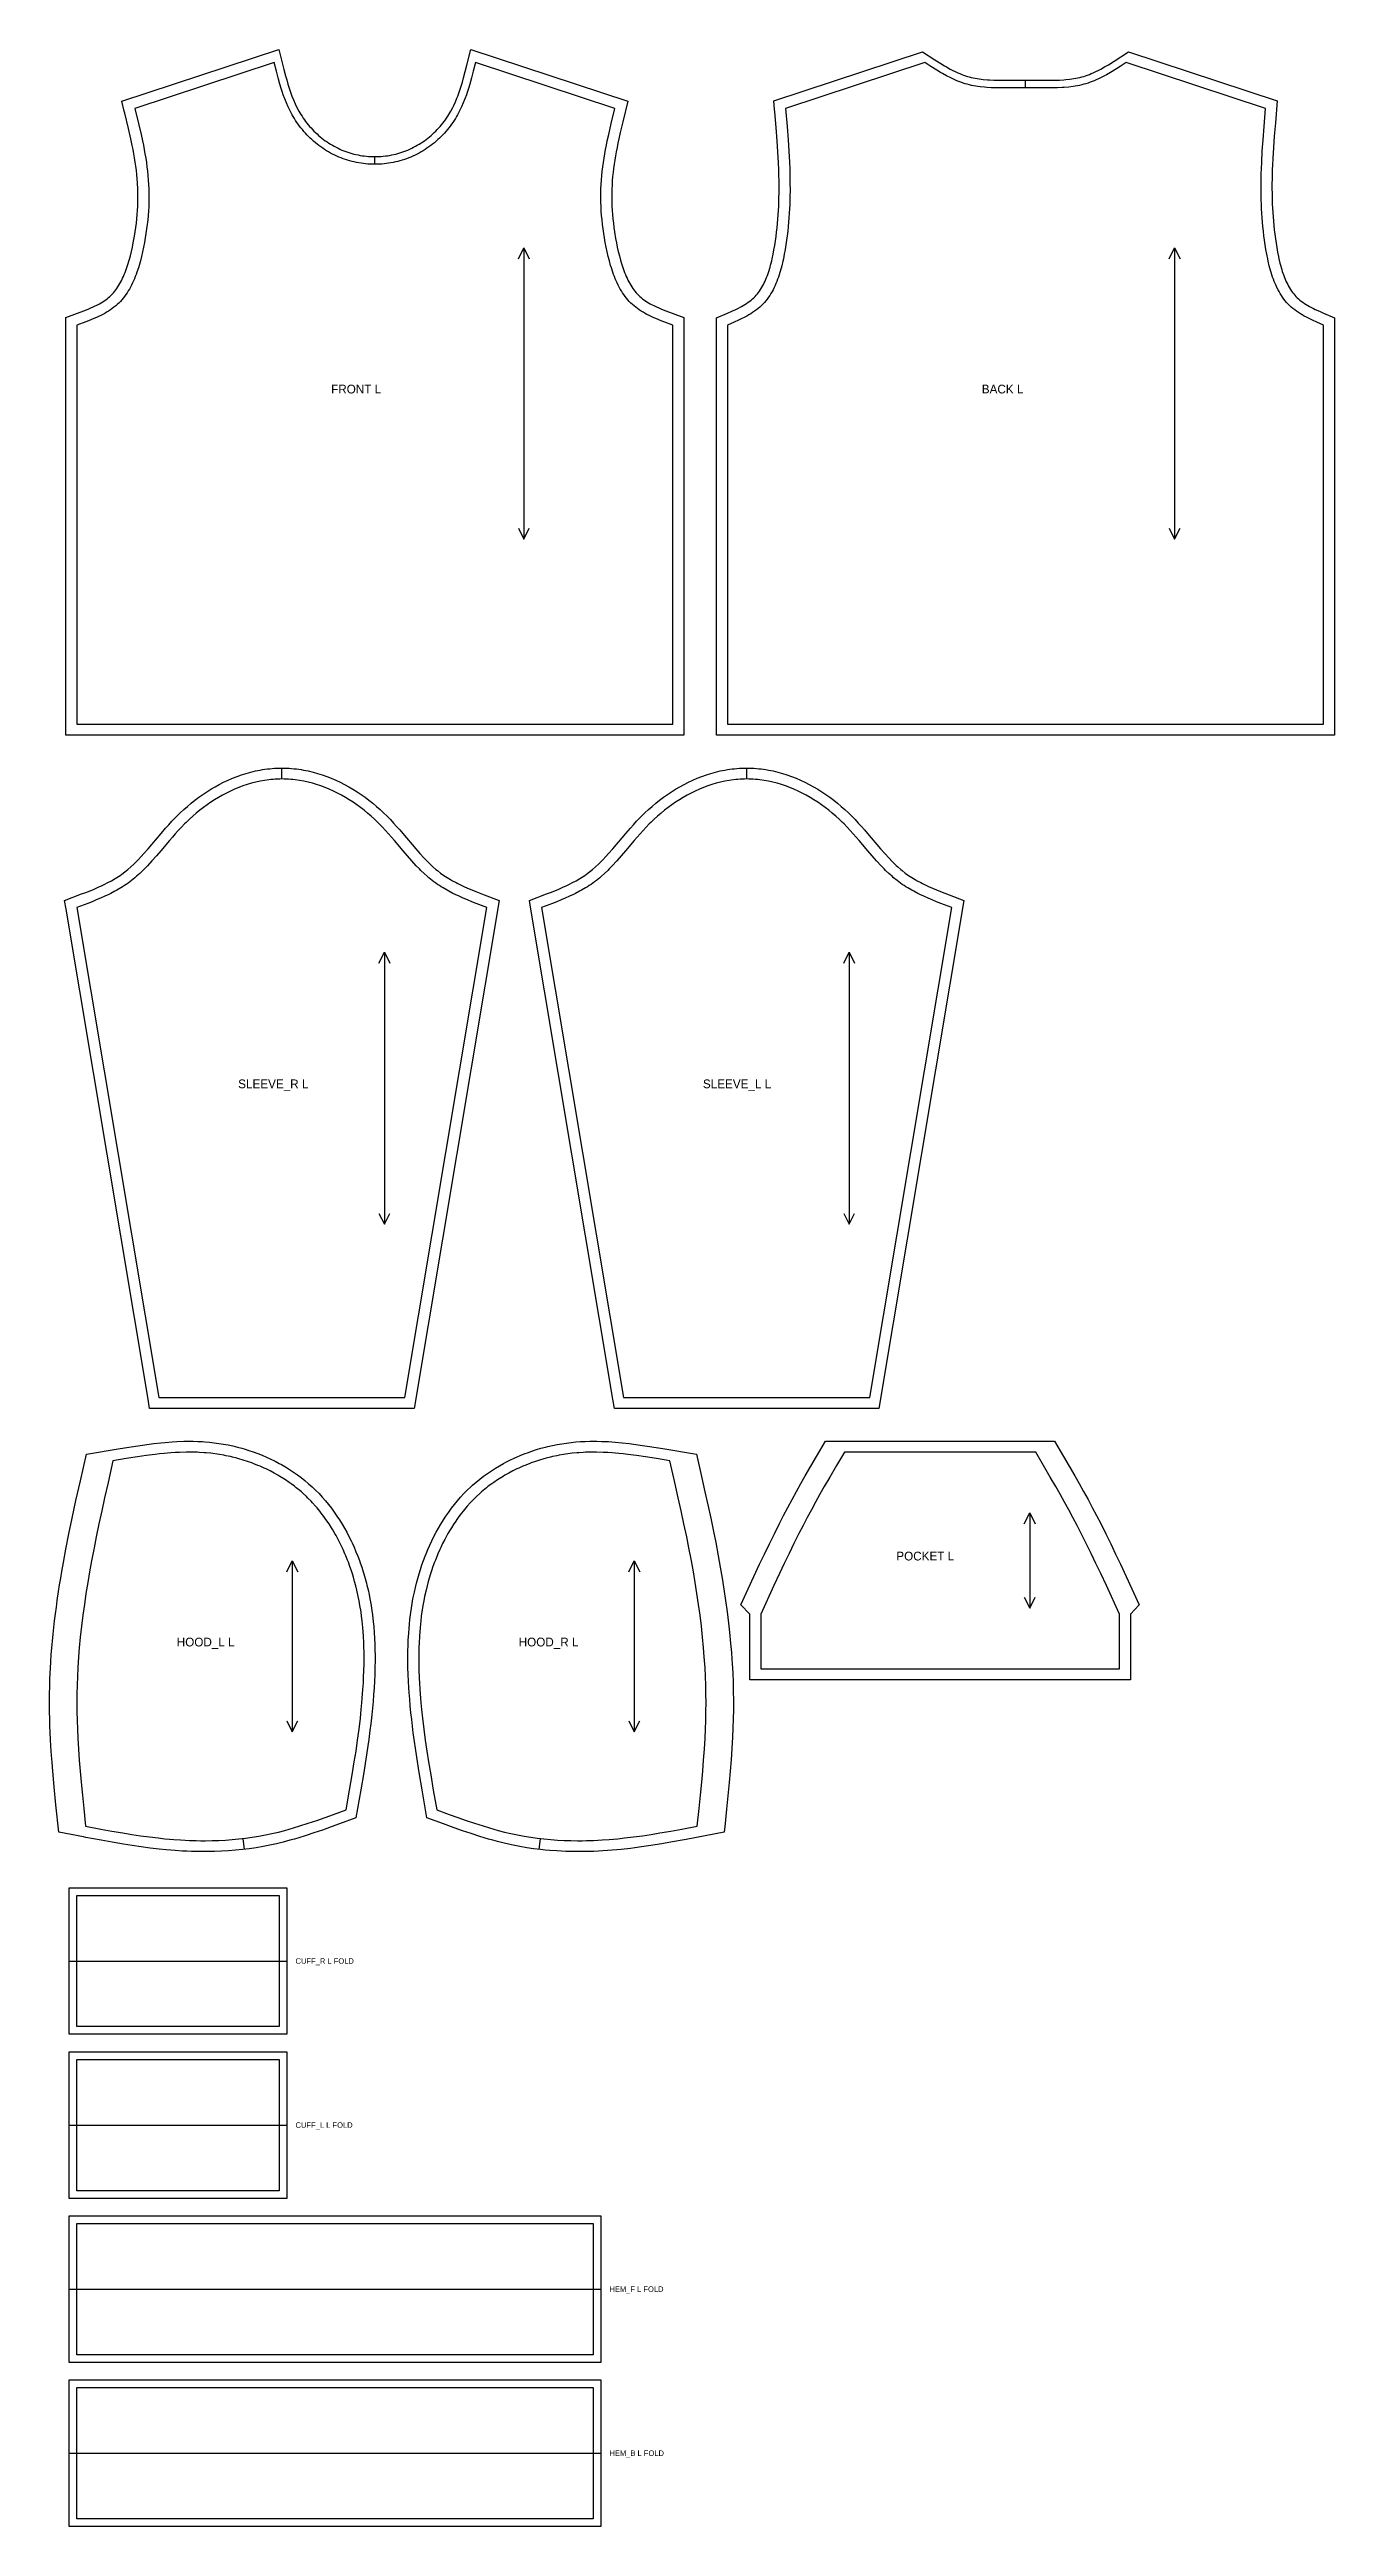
# Model space of a CAD drawing. Extents: x 10 to 1185, y 28 to 2293.
import ezdxf

# ---------------------------------------------------------------- set-up
doc = ezdxf.new("R2010")
doc.units = 0
for name, color, linetype in [('CUT', 7, 'CONTINUOUS'), ('FOLD', 6, 'CONTINUOUS'), ('GRAIN', 3, 'CONTINUOUS'), ('NOTCH', 1, 'CONTINUOUS'), ('SEW', 5, 'CONTINUOUS'), ('TEXT', 2, 'CONTINUOUS')]:
    doc.layers.add(name, color=color, linetype=linetype)

msp = doc.modelspace()

# ---------------------------------------------------------------- linework, layer by layer
at = {"layer": 'CUT'}
for points in [[(78.292, 2236.326), (76.069, 2245.323), (219.745, 2292.651), (224.273, 2274.525), (225.803, 2268.696), (226.865, 2264.862), (227.975, 2261.079), (229.143, 2257.35), (230.381, 2253.683), (231.699, 2250.083), (233.108, 2246.554), (234.618, 2243.103), (236.239, 2239.733), (237.981, 2236.448), (238.902, 2234.839), (239.855, 2233.253), (240.881, 2231.635), (241.945, 2230.038), (243.05, 2228.463), (244.194, 2226.91), (245.376, 2225.38), (246.595, 2223.875), (247.85, 2222.396), (249.14, 2220.944), (250.465, 2219.521), (251.823, 2218.128), (253.214, 2216.765), (254.636, 2215.434), (256.088, 2214.137), (257.57, 2212.875), (259.08, 2211.648), (260.617, 2210.457), (262.181, 2209.305), (263.77, 2208.192), (265.383, 2207.119), (267.02, 2206.087), (268.679, 2205.098), (270.359, 2204.152), (272.059, 2203.251), (273.794, 2202.387), (275.549, 2201.569), (277.324, 2200.796), (279.119, 2200.068), (280.931, 2199.385), (282.76, 2198.749), (284.605, 2198.158), (286.464, 2197.613), (288.336, 2197.115), (290.22, 2196.663), (292.114, 2196.258), (294.018, 2195.9), (295.929, 2195.589), (297.848, 2195.325), (299.772, 2195.11), (301.701, 2194.941), (303.632, 2194.821), (305.566, 2194.749), (307.5, 2194.724), (309.434, 2194.749), (311.368, 2194.821), (313.299, 2194.941), (315.228, 2195.11), (317.152, 2195.325), (319.071, 2195.589), (320.982, 2195.9), (322.886, 2196.258), (324.78, 2196.663), (326.664, 2197.115), (328.536, 2197.613), (330.395, 2198.158), (332.24, 2198.749), (334.069, 2199.385), (335.881, 2200.068), (337.676, 2200.796), (339.451, 2201.569), (341.206, 2202.387), (342.941, 2203.251), (344.641, 2204.152), (346.321, 2205.098), (347.98, 2206.087), (349.617, 2207.119), (351.23, 2208.192), (352.819, 2209.305), (354.383, 2210.457), (355.92, 2211.648), (357.43, 2212.875), (358.912, 2214.137), (360.364, 2215.434), (361.786, 2216.765), (363.177, 2218.128), (364.535, 2219.521), (365.86, 2220.944), (367.15, 2222.396), (368.405, 2223.875), (369.624, 2225.38), (370.806, 2226.91), (371.95, 2228.463), (373.055, 2230.038), (374.119, 2231.635), (375.145, 2233.253), (376.098, 2234.839), (377.019, 2236.448), (378.761, 2239.733), (379.586, 2241.408), (381.151, 2244.819), (382.609, 2248.309), (383.301, 2250.083), (384.619, 2253.683), (385.857, 2257.35), (387.587, 2262.964), (388.671, 2266.773), (390.223, 2272.573), (391.72, 2278.456), (395.255, 2292.651), (538.931, 2245.323), (534.287, 2226.474), (531.962, 2216.694), (530.645, 2210.861), (529.811, 2206.987), (529.016, 2203.125), (528.266, 2199.275), (527.564, 2195.436), (526.917, 2191.609), (526.328, 2187.795), (525.803, 2183.992), (525.344, 2180.201), (524.957, 2176.423), (524.641, 2172.595), (524.402, 2168.765), (524.238, 2164.93), (524.149, 2161.088), (524.136, 2157.239), (524.196, 2153.38), (524.331, 2149.511), (524.539, 2145.63), (524.82, 2141.735), (525.173, 2137.826), (525.599, 2133.9), (526.097, 2129.958), (526.667, 2125.996), (527.654, 2120.017), (528.401, 2116.004), (529.221, 2111.96), (530.113, 2107.915), (531.083, 2103.911), (532.138, 2099.966), (532.7, 2098.022), (533.897, 2094.203), (534.534, 2092.334), (535.887, 2088.688), (536.605, 2086.916), (537.351, 2085.181), (538.125, 2083.486), (538.928, 2081.832), (539.76, 2080.223), (540.622, 2078.66), (541.514, 2077.145), (542.435, 2075.679), (543.386, 2074.265), (544.368, 2072.903), (545.38, 2071.596), (546.423, 2070.343), (547.497, 2069.145), (548.604, 2068.004), (549.745, 2066.917), (550.944, 2065.866), (552.201, 2064.849), (553.518, 2063.861), (554.896, 2062.902), (556.332, 2061.969), (557.826, 2061.062), (559.375, 2060.179), (560.978, 2059.319), (562.632, 2058.48), (564.335, 2057.661), (567.876, 2056.076), (569.708, 2055.306), (573.48, 2053.801), (579.366, 2051.594), (590, 2047.738), (590, 1665.724), (25, 1665.724), (25, 2047.738), (35.634, 2051.594), (41.52, 2053.801), (45.292, 2055.306), (47.124, 2056.076), (50.665, 2057.661), (54.022, 2059.319), (55.625, 2060.179), (57.174, 2061.062), (58.668, 2061.969), (60.104, 2062.902), (61.482, 2063.861), (62.799, 2064.849), (64.056, 2065.866), (65.255, 2066.917), (66.396, 2068.004), (67.503, 2069.145), (68.577, 2070.343), (69.62, 2071.596), (70.632, 2072.903), (71.614, 2074.265), (72.565, 2075.679), (73.486, 2077.145), (74.378, 2078.66), (75.24, 2080.223), (76.072, 2081.832), (76.875, 2083.486), (77.649, 2085.181), (78.395, 2086.916), (79.113, 2088.688), (79.803, 2090.495), (81.103, 2094.203), (81.714, 2096.1), (82.862, 2099.966), (83.917, 2103.911), (84.887, 2107.915), (85.779, 2111.96), (86.599, 2116.004), (87.693, 2122.015), (88.333, 2125.996), (88.903, 2129.958), (89.401, 2133.9), (89.827, 2137.826), (90.18, 2141.735), (90.461, 2145.63), (90.669, 2149.511), (90.804, 2153.38), (90.864, 2157.239), (90.851, 2161.088), (90.762, 2164.93), (90.488, 2170.681), (90.21, 2174.509), (89.858, 2178.311), (89.435, 2182.095), (88.943, 2185.892), (88.385, 2189.701), (87.766, 2193.521), (87.091, 2197.354), (86.365, 2201.198), (85.592, 2205.055), (84.355, 2210.861), (82.125, 2220.597), (78.78, 2234.35)], [(673.036, 2237.876), (672.366, 2245.75), (808.246, 2290.511), (819.634, 2283.174), (824.921, 2279.862), (828.425, 2277.759), (830.173, 2276.746), (833.661, 2274.813), (835.402, 2273.897), (838.881, 2272.18), (840.62, 2271.383), (842.358, 2270.631), (844.097, 2269.925), (845.837, 2269.267), (847.579, 2268.66), (849.326, 2268.105), (851.058, 2267.608), (852.811, 2267.157), (854.586, 2266.749), (856.381, 2266.383), (858.198, 2266.056), (860.036, 2265.768), (863.772, 2265.296), (867.588, 2264.953), (869.523, 2264.824), (873.447, 2264.642), (877.438, 2264.545), (883.539, 2264.522), (898.215, 2264.702), (902.5, 2264.724), (906.785, 2264.702), (917.326, 2264.561), (923.509, 2264.517), (929.565, 2264.584), (933.523, 2264.721), (937.412, 2264.953), (939.33, 2265.11), (943.106, 2265.515), (946.802, 2266.056), (948.619, 2266.383), (950.414, 2266.749), (952.189, 2267.157), (953.942, 2267.608), (955.674, 2268.105), (957.421, 2268.66), (959.163, 2269.267), (960.903, 2269.925), (962.642, 2270.631), (964.38, 2271.383), (966.119, 2272.18), (969.598, 2273.897), (971.339, 2274.813), (974.827, 2276.746), (978.325, 2278.798), (983.599, 2282.053), (996.754, 2290.511), (1132.634, 2245.75), (1130.926, 2225.573), (1129.952, 2213.33), (1129.231, 2203.183), (1128.629, 2193.096), (1128.339, 2187.075), (1128.18, 2183.075), (1127.952, 2175.117), (1127.869, 2169.188), (1127.859, 2165.245), (1127.887, 2161.308), (1127.954, 2157.375), (1128.135, 2151.474), (1128.311, 2147.537), (1128.533, 2143.595), (1128.804, 2139.645), (1129.125, 2135.685), (1129.498, 2131.712), (1129.924, 2127.724), (1130.407, 2123.718), (1130.947, 2119.691), (1131.548, 2115.642), (1132.212, 2111.554), (1132.944, 2107.457), (1133.752, 2103.396), (1134.187, 2101.386), (1135.125, 2097.416), (1135.631, 2095.463), (1136.721, 2091.634), (1137.307, 2089.762), (1138.565, 2086.12), (1139.239, 2084.354), (1139.943, 2082.628), (1140.678, 2080.944), (1141.444, 2079.306), (1142.243, 2077.714), (1143.074, 2076.172), (1143.937, 2074.68), (1144.833, 2073.241), (1145.761, 2071.855), (1146.724, 2070.524), (1147.72, 2069.249), (1148.752, 2068.03), (1149.819, 2066.867), (1150.922, 2065.761), (1152.107, 2064.672), (1153.356, 2063.616), (1154.675, 2062.586), (1156.062, 2061.579), (1157.515, 2060.595), (1159.032, 2059.633), (1160.61, 2058.69), (1162.246, 2057.765), (1165.68, 2055.962), (1167.469, 2055.08), (1171.176, 2053.343), (1175.025, 2051.623), (1185, 2047.281), (1185, 1665.724), (620, 1665.724), (620, 2047.281), (629.975, 2051.623), (633.824, 2053.343), (637.531, 2055.08), (639.32, 2055.962), (642.754, 2057.765), (644.39, 2058.69), (645.968, 2059.633), (647.485, 2060.595), (648.938, 2061.579), (650.325, 2062.586), (651.644, 2063.616), (652.893, 2064.672), (654.078, 2065.761), (655.181, 2066.867), (656.248, 2068.03), (657.28, 2069.249), (658.276, 2070.524), (659.239, 2071.855), (660.167, 2073.241), (661.063, 2074.68), (661.926, 2076.172), (662.757, 2077.714), (663.556, 2079.306), (664.322, 2080.944), (665.057, 2082.628), (665.761, 2084.354), (666.435, 2086.12), (667.079, 2087.924), (667.693, 2089.762), (668.837, 2093.535), (669.369, 2095.463), (670.356, 2099.391), (670.813, 2101.386), (671.662, 2105.421), (672.431, 2109.503), (673.13, 2113.609), (673.76, 2117.669), (674.33, 2121.707), (674.841, 2125.723), (675.296, 2129.72), (675.695, 2133.7), (676.042, 2137.667), (676.337, 2141.622), (676.584, 2145.567), (676.783, 2149.506), (676.936, 2153.441), (677.046, 2157.375), (677.113, 2161.308), (677.141, 2165.245), (677.112, 2171.162), (676.95, 2179.087), (676.82, 2183.075), (676.571, 2189.079), (676.026, 2199.141), (675.349, 2209.265), (674.409, 2221.485), (673.211, 2235.822)], [(25.137, 1506.573), (23.778, 1514.696), (39.367, 1520.56), (43.239, 1522.057), (47.055, 1523.576), (50.806, 1525.125), (54.483, 1526.715), (58.077, 1528.356), (59.841, 1529.197), (63.297, 1530.93), (66.65, 1532.734), (69.894, 1534.619), (71.473, 1535.594), (74.541, 1537.615), (76.032, 1538.665), (78.862, 1540.795), (81.64, 1543.06), (84.37, 1545.451), (87.061, 1547.962), (89.719, 1550.584), (91.038, 1551.934), (93.66, 1554.704), (96.268, 1557.562), (100.168, 1561.989), (112.045, 1575.946), (116.163, 1580.697), (118.98, 1583.86), (121.868, 1587.003), (124.836, 1590.117), (126.354, 1591.658), (129.513, 1594.753), (132.751, 1597.771), (136.065, 1600.707), (139.456, 1603.557), (142.921, 1606.317), (146.461, 1608.983), (150.074, 1611.552), (151.908, 1612.798), (155.63, 1615.211), (157.518, 1616.377), (161.347, 1618.625), (165.246, 1620.759), (169.214, 1622.772), (173.249, 1624.661), (177.352, 1626.422), (181.518, 1628.049), (185.644, 1629.503), (189.825, 1630.82), (194.058, 1631.995), (198.338, 1633.021), (200.494, 1633.476), (202.661, 1633.892), (204.836, 1634.268), (207.02, 1634.602), (209.213, 1634.895), (211.413, 1635.145), (213.62, 1635.351), (215.832, 1635.513), (218.051, 1635.63), (220.274, 1635.701), (222.5, 1635.724), (224.726, 1635.701), (226.949, 1635.63), (229.168, 1635.513), (231.38, 1635.351), (233.587, 1635.145), (235.787, 1634.895), (237.98, 1634.602), (240.164, 1634.268), (242.339, 1633.892), (244.506, 1633.476), (246.662, 1633.021), (250.942, 1631.995), (255.175, 1630.82), (259.356, 1629.503), (263.482, 1628.049), (267.648, 1626.422), (271.751, 1624.661), (275.786, 1622.772), (279.754, 1620.759), (283.653, 1618.625), (287.482, 1616.377), (291.24, 1614.018), (294.926, 1611.552), (298.539, 1608.983), (302.079, 1606.317), (305.544, 1603.557), (308.935, 1600.707), (312.249, 1597.771), (315.487, 1594.753), (318.646, 1591.658), (321.659, 1588.565), (324.585, 1585.435), (327.437, 1582.28), (330.223, 1579.113), (332.955, 1575.946), (344.832, 1561.989), (348.732, 1557.562), (352.648, 1553.307), (355.281, 1550.584), (356.606, 1549.26), (359.28, 1546.692), (360.63, 1545.451), (363.36, 1543.06), (364.743, 1541.911), (367.546, 1539.712), (370.459, 1537.615), (371.978, 1536.592), (373.527, 1535.594), (376.714, 1533.666), (378.35, 1532.734), (381.703, 1530.93), (383.419, 1530.055), (386.923, 1528.356), (388.709, 1527.529), (392.346, 1525.914), (396.061, 1524.346), (399.846, 1522.813), (407.588, 1519.817), (421.222, 1514.696), (343.465, 1050.224), (101.535, 1050.224), (100.137, 1058.573)], [(450.137, 1506.573), (448.778, 1514.696), (464.367, 1520.56), (468.239, 1522.057), (472.055, 1523.576), (475.806, 1525.125), (479.483, 1526.715), (483.077, 1528.356), (484.841, 1529.197), (488.297, 1530.93), (491.65, 1532.734), (494.894, 1534.619), (496.473, 1535.594), (499.541, 1537.615), (501.032, 1538.665), (503.862, 1540.795), (506.64, 1543.06), (509.37, 1545.451), (512.061, 1547.962), (514.719, 1550.584), (516.038, 1551.934), (518.66, 1554.704), (521.268, 1557.562), (525.168, 1561.989), (537.045, 1575.946), (541.163, 1580.697), (543.98, 1583.86), (546.868, 1587.003), (549.836, 1590.117), (551.354, 1591.658), (554.513, 1594.753), (557.751, 1597.771), (561.065, 1600.707), (564.456, 1603.557), (567.921, 1606.317), (571.461, 1608.983), (575.074, 1611.552), (576.908, 1612.798), (580.63, 1615.211), (582.518, 1616.377), (586.347, 1618.625), (590.246, 1620.759), (594.214, 1622.772), (598.249, 1624.661), (602.352, 1626.422), (606.518, 1628.049), (610.644, 1629.503), (614.825, 1630.82), (619.058, 1631.995), (623.338, 1633.021), (625.494, 1633.476), (627.661, 1633.892), (629.836, 1634.268), (632.02, 1634.602), (634.213, 1634.895), (636.413, 1635.145), (638.62, 1635.351), (640.832, 1635.513), (643.051, 1635.63), (645.274, 1635.701), (647.5, 1635.724), (649.726, 1635.701), (651.949, 1635.63), (654.168, 1635.513), (656.38, 1635.351), (658.587, 1635.145), (660.787, 1634.895), (662.98, 1634.602), (665.164, 1634.268), (667.339, 1633.892), (669.506, 1633.476), (671.662, 1633.021), (675.942, 1631.995), (680.175, 1630.82), (684.356, 1629.503), (688.482, 1628.049), (692.648, 1626.422), (696.751, 1624.661), (700.786, 1622.772), (704.754, 1620.759), (708.653, 1618.625), (712.482, 1616.377), (716.24, 1614.018), (719.926, 1611.552), (723.539, 1608.983), (727.079, 1606.317), (730.544, 1603.557), (733.935, 1600.707), (737.249, 1597.771), (740.487, 1594.753), (743.646, 1591.658), (746.659, 1588.565), (749.585, 1585.435), (752.437, 1582.28), (755.223, 1579.113), (757.955, 1575.946), (769.832, 1561.989), (773.732, 1557.562), (777.648, 1553.307), (780.281, 1550.584), (781.606, 1549.26), (784.28, 1546.692), (785.63, 1545.451), (788.36, 1543.06), (789.743, 1541.911), (792.546, 1539.712), (795.459, 1537.615), (796.978, 1536.592), (798.527, 1535.594), (801.714, 1533.666), (803.35, 1532.734), (806.703, 1530.93), (808.419, 1530.055), (811.923, 1528.356), (813.709, 1527.529), (817.346, 1525.914), (821.061, 1524.346), (824.846, 1522.813), (832.588, 1519.817), (846.222, 1514.696), (768.465, 1050.224), (526.535, 1050.224), (525.137, 1058.573)], [(41.164, 658.437), (18.461, 662.704), (15.82, 687.89), (14.215, 704.207), (12.937, 718.574), (12.28, 726.821), (11.829, 733.025), (11.29, 741.321), (10.939, 747.561), (10.637, 753.817), (10.389, 760.089), (10.198, 766.376), (10.069, 772.68), (10.006, 778.999), (10.012, 785.334), (10.057, 789.527), (10.183, 795.812), (10.378, 802.088), (10.64, 808.356), (10.852, 812.53), (11.222, 818.784), (11.653, 825.028), (12.145, 831.263), (12.694, 837.487), (13.298, 843.701), (13.957, 849.904), (14.667, 856.095), (15.426, 862.275), (16.234, 868.442), (17.087, 874.597), (18.292, 882.783), (19.243, 888.907), (20.235, 895.017), (21.263, 901.113), (22.688, 909.218), (24.957, 921.447), (27.763, 935.702), (30.699, 949.874), (34.178, 965.977), (38.2, 983.986), (43.736, 1008.251), (74.469, 1013.511), (84.715, 1015.201), (90.897, 1016.16), (95.032, 1016.767), (101.256, 1017.615), (105.42, 1018.132), (111.689, 1018.822), (115.882, 1019.218), (122.195, 1019.701), (126.419, 1019.943), (132.776, 1020.17), (137.029, 1020.224), (141.294, 1020.194), (145.57, 1020.074), (149.857, 1019.859), (152.004, 1019.714), (156.307, 1019.346), (160.617, 1018.869), (164.867, 1018.289), (169.11, 1017.601), (173.343, 1016.803), (177.563, 1015.898), (181.766, 1014.884), (185.948, 1013.764), (188.03, 1013.163), (192.174, 1011.882), (196.288, 1010.494), (200.368, 1009), (204.41, 1007.4), (208.411, 1005.694), (212.367, 1003.882), (216.273, 1001.964), (220.127, 999.941), (222.032, 998.89), (225.799, 996.708), (229.502, 994.421), (233.138, 992.029), (236.703, 989.532), (240.193, 986.929), (243.603, 984.221), (246.929, 981.407), (250.194, 978.465), (253.361, 975.427), (256.428, 972.299), (259.398, 969.085), (262.27, 965.788), (265.044, 962.414), (267.723, 958.966), (270.305, 955.448), (272.793, 951.864), (275.187, 948.217), (277.487, 944.512), (279.694, 940.752), (281.81, 936.941), (283.834, 933.082), (285.768, 929.179), (286.701, 927.212), (288.501, 923.25), (290.212, 919.252), (291.834, 915.222), (293.369, 911.165), (294.105, 909.126), (295.51, 905.032), (296.829, 900.918), (297.457, 898.855), (298.648, 894.717), (299.753, 890.578), (300.274, 888.506), (301.255, 884.355), (302.157, 880.196), (302.982, 876.031), (303.732, 871.861), (304.722, 865.597), (305.294, 861.416), (306.026, 855.14), (306.433, 850.955), (306.929, 844.675), (307.186, 840.488), (307.466, 834.21), (307.585, 830.027), (307.668, 823.758), (307.663, 819.583), (307.57, 813.329), (307.381, 807.087), (307.103, 800.858), (306.742, 794.645), (306.306, 788.451), (305.802, 782.279), (305.236, 776.13), (304.611, 769.997), (303.692, 761.845), (302.945, 755.748), (301.879, 747.642), (301.031, 741.578), (299.845, 733.513), (298.601, 725.47), (297.311, 717.446), (294.625, 701.451), (290.17, 675.874), (275.148, 670.34), (267.402, 667.529), (259.609, 664.768), (251.763, 662.086), (243.855, 659.513), (237.879, 657.67), (233.873, 656.491), (229.847, 655.355), (223.771, 653.741), (217.646, 652.246), (211.471, 650.882), (205.231, 649.66), (198.953, 648.589), (192.654, 647.666), (186.336, 646.887), (180.003, 646.248), (173.659, 645.746), (167.307, 645.375), (160.95, 645.132), (154.594, 645.013), (150.357, 645), (146.123, 645.039), (139.778, 645.193), (135.554, 645.357), (131.336, 645.568), (125.023, 645.973), (120.824, 646.299), (116.646, 646.667), (110.402, 647.296), (102.117, 648.264), (93.876, 649.363), (85.675, 650.574), (77.512, 651.88), (67.357, 653.617), (57.25, 655.437), (43.17, 658.06)], [(627.192, 665.628), (626.882, 662.704), (592.124, 656.181), (577.986, 653.617), (569.866, 652.219), (563.754, 651.216), (557.621, 650.262), (551.467, 649.363), (545.29, 648.527), (541.159, 648.009), (532.862, 647.077), (528.697, 646.667), (524.519, 646.299), (520.321, 645.973), (516.113, 645.692), (511.899, 645.457), (507.678, 645.269), (503.451, 645.129), (499.22, 645.039), (494.986, 645), (490.75, 645.013), (486.512, 645.079), (482.274, 645.199), (478.037, 645.375), (473.801, 645.608), (467.454, 646.066), (463.228, 646.446), (459.007, 646.887), (452.689, 647.666), (446.39, 648.589), (440.113, 649.66), (433.872, 650.882), (429.749, 651.776), (425.65, 652.73), (419.541, 654.267), (415.496, 655.355), (411.47, 656.491), (407.464, 657.67), (403.476, 658.889), (395.551, 661.432), (387.69, 664.089), (379.884, 666.833), (370.195, 670.34), (355.173, 675.874), (350.718, 701.451), (348.032, 717.446), (345.804, 731.5), (344.603, 739.56), (343.742, 745.619), (342.657, 753.719), (341.894, 759.811), (341.18, 765.917), (340.518, 772.039), (339.912, 778.178), (339.366, 784.333), (338.884, 790.514), (338.601, 794.645), (338.24, 800.858), (337.962, 807.087), (337.773, 813.329), (337.7, 817.497), (337.675, 823.758), (337.718, 827.937), (337.878, 834.21), (338.05, 838.395), (338.414, 844.675), (338.729, 848.861), (339.106, 853.048), (339.545, 857.233), (340.327, 863.507), (340.933, 867.686), (341.611, 871.861), (342.361, 876.031), (343.627, 882.276), (344.569, 886.431), (345.591, 890.578), (346.695, 894.717), (347.886, 898.855), (349.163, 902.977), (350.525, 907.082), (351.974, 911.165), (353.509, 915.222), (354.309, 917.241), (355.976, 921.255), (357.731, 925.236), (359.575, 929.179), (361.509, 933.082), (363.533, 936.941), (365.649, 940.752), (367.856, 944.512), (370.156, 948.217), (372.55, 951.864), (375.038, 955.448), (377.62, 958.966), (380.299, 962.414), (383.073, 965.788), (385.945, 969.085), (388.915, 972.299), (391.982, 975.427), (395.149, 978.465), (396.77, 979.949), (400.067, 982.827), (403.435, 985.588), (406.885, 988.243), (410.413, 990.793), (414.014, 993.238), (417.685, 995.578), (421.42, 997.812), (425.216, 999.941), (427.136, 1000.966), (431.017, 1002.936), (434.948, 1004.801), (436.932, 1005.694), (440.933, 1007.4), (444.975, 1009), (447.011, 1009.761), (451.108, 1011.202), (455.237, 1012.536), (459.395, 1013.764), (463.577, 1014.884), (465.676, 1015.404), (469.888, 1016.364), (474.115, 1017.215), (476.233, 1017.601), (480.476, 1018.289), (484.726, 1018.869), (486.882, 1019.122), (491.189, 1019.544), (495.486, 1019.859), (499.773, 1020.074), (504.049, 1020.194), (506.183, 1020.22), (510.442, 1020.208), (514.689, 1020.113), (521.038, 1019.83), (527.359, 1019.394), (533.654, 1018.822), (539.923, 1018.132), (546.165, 1017.341), (552.38, 1016.467), (558.57, 1015.526), (570.874, 1013.511), (601.607, 1008.251), (606.24, 987.974), (609.389, 973.994), (612.045, 961.96), (614.644, 949.874), (617.168, 937.732), (619.201, 927.567), (621.542, 915.31), (623.375, 905.169), (625.109, 895.017), (626.739, 884.826), (628.256, 874.597), (629.653, 864.332), (630.919, 854.033), (631.831, 845.77), (632.839, 835.414), (633.532, 827.108), (633.984, 820.867), (634.252, 816.701), (634.703, 808.356), (635.038, 799.997), (635.252, 791.623), (635.341, 783.221), (635.303, 774.785), (635.145, 766.376), (634.878, 757.996), (634.51, 749.645), (633.925, 739.244), (633.218, 728.888), (632.406, 718.574), (631.507, 708.304), (630.341, 696.035), (629.106, 683.827), (627.406, 667.643)], [(660.343, 802.224), (650.343, 802.224), (650.343, 862.224), (642.159, 870.552), (654.136, 896.591), (659.356, 907.773), (663.768, 917.09), (668.248, 926.4), (672.808, 935.696), (677.46, 944.972), (681.256, 952.374), (685.125, 959.757), (689.056, 967.085), (693.032, 974.334), (697.056, 981.529), (701.117, 988.677), (706.232, 997.551), (711.374, 1006.367), (719.611, 1020.376), (736.843, 1020.224), (911.843, 1020.224), (929.075, 1020.376), (937.312, 1006.367), (942.454, 997.551), (947.569, 988.677), (951.63, 981.529), (955.654, 974.334), (959.63, 967.085), (963.561, 959.757), (967.43, 952.374), (971.226, 944.972), (975.878, 935.696), (980.439, 926.4), (984.919, 917.09), (989.33, 907.773), (994.55, 896.591), (1006.527, 870.552), (998.343, 862.224), (998.343, 802.224), (988.343, 802.224)], [(28, 612), (227, 612), (227, 478), (28, 478)], [(28, 462), (227, 462), (227, 328), (28, 328)], [(28, 312), (514, 312), (514, 178), (28, 178)], [(28, 162), (514, 162), (514, 28), (28, 28)]]:
    msp.add_lwpolyline(points, close=True, dxfattribs=at)
at = {"layer": 'FOLD'}
for points in [[(28, 545), (227, 545)], [(28, 395), (227, 395)], [(28, 245), (514, 245)], [(28, 95), (514, 95)]]:
    msp.add_lwpolyline(points, dxfattribs=at)
at = {"layer": 'GRAIN'}
for points in [[(438.75, 2101.324), (443.75, 2111.324), (448.75, 2101.324)], [(443.75, 2111.324), (443.75, 1845.124)], [(1033.75, 2101.324), (1038.75, 2111.324), (1043.75, 2101.324)], [(1038.75, 2111.324), (1038.75, 1845.124)], [(438.75, 1855.124), (443.75, 1845.124), (448.75, 1855.124)], [(1033.75, 1855.124), (1038.75, 1845.124), (1043.75, 1855.124)], [(311.25, 1457.384), (316.25, 1467.384), (321.25, 1457.384)], [(316.25, 1467.384), (316.25, 1218.564)], [(736.25, 1457.384), (741.25, 1467.384), (746.25, 1457.384)], [(741.25, 1467.384), (741.25, 1218.564)], [(311.25, 1228.564), (316.25, 1218.564), (321.25, 1228.564)], [(736.25, 1228.564), (741.25, 1218.564), (746.25, 1228.564)], [(901.343, 944.784), (906.343, 954.784), (911.343, 944.784)], [(906.343, 954.784), (906.343, 867.664)], [(227.004, 900.762), (232.004, 910.762), (237.004, 900.762)], [(232.004, 910.762), (232.004, 754.463)], [(539.675, 900.762), (544.675, 910.762), (549.675, 900.762)], [(544.675, 910.762), (544.675, 754.463)], [(901.343, 877.664), (906.343, 867.664), (911.343, 877.664)], [(227.004, 764.463), (232.004, 754.463), (237.004, 764.463)], [(539.675, 764.463), (544.675, 754.463), (549.675, 764.463)]]:
    msp.add_lwpolyline(points, dxfattribs=at)
at = {"layer": 'NOTCH'}
for points in [[(902.5, 2257.724), (902.5, 2264.724)], [(307.5, 2187.724), (307.5, 2194.724)], [(222.5, 1625.724), (222.5, 1635.724)], [(647.5, 1625.724), (647.5, 1635.724)], [(186.706, 656.996), (187.87, 647.064)], [(458.637, 656.996), (457.473, 647.064)]]:
    msp.add_lwpolyline(points, dxfattribs=at)
at = {"layer": 'SEW'}
for points in [[(88, 2238.724), (91.385, 2224.879), (93.682, 2214.987), (94.974, 2209.05), (95.789, 2205.091), (96.561, 2201.131), (97.284, 2197.17), (97.954, 2193.207), (98.566, 2189.244), (99.114, 2185.279), (99.594, 2181.313), (100, 2177.344), (100.332, 2173.319), (100.584, 2169.291), (100.757, 2165.259), (100.85, 2161.221), (100.864, 2157.178), (100.801, 2153.128), (100.66, 2149.07), (100.442, 2145.002), (100.148, 2140.924), (99.778, 2136.835), (99.332, 2132.734), (98.813, 2128.619), (98.219, 2124.49), (97.552, 2120.345), (96.812, 2116.184), (96, 2112.004), (95.108, 2107.779), (94.132, 2103.553), (93.061, 2099.346), (91.886, 2095.174), (91.256, 2093.108), (89.903, 2089.026), (89.178, 2087.015), (88.419, 2085.027), (87.624, 2083.064), (86.792, 2081.129), (85.921, 2079.223), (85.011, 2077.35), (84.06, 2075.512), (83.067, 2073.71), (82.03, 2071.948), (80.948, 2070.226), (79.819, 2068.549), (78.643, 2066.918), (77.418, 2065.335), (76.143, 2063.803), (74.815, 2062.324), (73.435, 2060.9), (72, 2059.534), (70.499, 2058.218), (68.945, 2056.96), (67.339, 2055.757), (65.686, 2054.605), (63.987, 2053.502), (62.246, 2052.444), (60.465, 2051.429), (58.648, 2050.453), (56.797, 2049.515), (54.914, 2048.609), (53.003, 2047.734), (49.108, 2046.063), (47.129, 2045.261), (43.124, 2043.708), (35, 2040.724), (35, 1675.724), (580, 1675.724), (580, 2040.724), (571.876, 2043.708), (567.871, 2045.261), (565.892, 2046.063), (561.997, 2047.734), (560.086, 2048.609), (558.203, 2049.515), (556.352, 2050.453), (554.535, 2051.429), (552.754, 2052.444), (551.013, 2053.502), (549.314, 2054.605), (547.661, 2055.757), (546.055, 2056.96), (544.501, 2058.218), (543, 2059.534), (541.565, 2060.9), (540.185, 2062.324), (538.857, 2063.803), (537.582, 2065.335), (536.357, 2066.918), (535.181, 2068.549), (534.052, 2070.226), (532.97, 2071.948), (531.933, 2073.71), (530.94, 2075.512), (529.989, 2077.35), (529.079, 2079.223), (528.208, 2081.129), (527.376, 2083.064), (526.581, 2085.027), (525.822, 2087.015), (525.097, 2089.026), (523.744, 2093.108), (523.114, 2095.174), (521.939, 2099.346), (520.868, 2103.553), (519.892, 2107.779), (519, 2112.004), (518.188, 2116.184), (517.448, 2120.345), (516.781, 2124.49), (516.187, 2128.619), (515.668, 2132.734), (515.222, 2136.835), (514.852, 2140.924), (514.558, 2145.002), (514.34, 2149.07), (514.199, 2153.128), (514.136, 2157.178), (514.15, 2161.221), (514.243, 2165.259), (514.416, 2169.291), (514.668, 2173.319), (515, 2177.344), (515.406, 2181.313), (515.886, 2185.279), (516.434, 2189.244), (517.046, 2193.207), (517.716, 2197.17), (518.439, 2201.131), (519.211, 2205.091), (520.026, 2209.05), (521.318, 2214.987), (523.615, 2224.879), (527, 2238.724), (399.5, 2280.724), (397.508, 2272.79), (395.955, 2266.868), (394.304, 2260.994), (393.129, 2257.114), (391.88, 2253.27), (391.223, 2251.363), (389.84, 2247.584), (388.351, 2243.856), (386.745, 2240.185), (385.01, 2236.577), (384.089, 2234.799), (383.132, 2233.038), (382.136, 2231.297), (381.1, 2229.574), (379.988, 2227.819), (378.832, 2226.087), (377.634, 2224.378), (376.395, 2222.694), (375.114, 2221.037), (373.794, 2219.407), (372.435, 2217.806), (371.038, 2216.234), (369.603, 2214.693), (368.133, 2213.184), (366.627, 2211.709), (365.087, 2210.268), (363.514, 2208.863), (361.908, 2207.494), (360.27, 2206.163), (358.602, 2204.872), (356.904, 2203.621), (355.177, 2202.411), (353.422, 2201.244), (351.64, 2200.12), (349.831, 2199.042), (347.998, 2198.009), (346.14, 2197.024), (344.245, 2196.081), (342.328, 2195.187), (340.389, 2194.343), (338.431, 2193.549), (336.453, 2192.804), (334.458, 2192.109), (332.447, 2191.465), (330.421, 2190.871), (328.381, 2190.328), (326.329, 2189.836), (324.265, 2189.395), (322.191, 2189.005), (320.109, 2188.666), (318.019, 2188.379), (315.922, 2188.144), (313.821, 2187.961), (311.716, 2187.83), (309.609, 2187.751), (307.5, 2187.724), (305.391, 2187.751), (303.284, 2187.83), (301.179, 2187.961), (299.078, 2188.144), (296.981, 2188.379), (294.891, 2188.666), (292.809, 2189.005), (290.735, 2189.395), (288.671, 2189.836), (286.619, 2190.328), (284.579, 2190.871), (282.553, 2191.465), (280.542, 2192.109), (278.547, 2192.804), (276.569, 2193.549), (274.611, 2194.343), (272.672, 2195.187), (270.755, 2196.081), (268.86, 2197.024), (267.002, 2198.009), (265.169, 2199.042), (263.36, 2200.12), (261.578, 2201.244), (259.823, 2202.411), (258.096, 2203.621), (256.398, 2204.872), (254.73, 2206.163), (253.092, 2207.494), (251.486, 2208.863), (249.913, 2210.268), (248.373, 2211.709), (246.867, 2213.184), (245.397, 2214.693), (243.962, 2216.234), (242.565, 2217.806), (241.206, 2219.407), (239.886, 2221.037), (238.605, 2222.694), (237.366, 2224.378), (236.168, 2226.087), (235.012, 2227.819), (233.9, 2229.574), (232.864, 2231.297), (231.868, 2233.038), (230.911, 2234.799), (229.99, 2236.577), (228.255, 2240.185), (226.649, 2243.856), (225.16, 2247.584), (223.777, 2251.363), (223.12, 2253.27), (221.871, 2257.114), (220.696, 2260.994), (219.045, 2266.868), (217.492, 2272.79), (215.5, 2280.724)], [(683, 2238.724), (684.376, 2222.291), (685.323, 2209.984), (686.007, 2199.75), (686.56, 2189.544), (686.814, 2183.437), (686.946, 2179.374), (687.111, 2171.28), (687.132, 2163.206), (687.083, 2159.169), (686.992, 2155.129), (686.857, 2151.085), (686.676, 2147.033), (686.447, 2142.973), (686.168, 2138.9), (685.837, 2134.815), (685.452, 2130.713), (685.012, 2126.594), (684.513, 2122.455), (683.954, 2118.293), (683.334, 2114.107), (682.646, 2109.876), (681.883, 2105.607), (681.034, 2101.338), (680.574, 2099.21), (679.573, 2094.979), (679.03, 2092.881), (677.848, 2088.731), (677.207, 2086.683), (676.531, 2084.658), (675.816, 2082.657), (675.063, 2080.683), (674.27, 2078.738), (673.434, 2076.824), (672.554, 2074.944), (671.629, 2073.101), (670.658, 2071.297), (669.637, 2069.533), (668.567, 2067.813), (667.444, 2066.139), (666.269, 2064.514), (665.038, 2062.939), (663.751, 2061.418), (662.405, 2059.952), (661, 2058.544), (659.506, 2057.171), (657.953, 2055.858), (656.343, 2054.599), (654.68, 2053.392), (652.969, 2052.233), (651.213, 2051.118), (649.416, 2050.044), (647.581, 2049.007), (645.712, 2048.003), (641.889, 2046.08), (639.942, 2045.154), (635.995, 2043.352), (630, 2040.724), (630, 1675.724), (1175, 1675.724), (1175, 2040.724), (1169.005, 2043.352), (1165.058, 2045.154), (1163.111, 2046.08), (1159.288, 2048.003), (1157.419, 2049.007), (1155.584, 2050.044), (1153.787, 2051.118), (1152.031, 2052.233), (1150.32, 2053.392), (1148.657, 2054.599), (1147.047, 2055.858), (1145.494, 2057.171), (1144, 2058.544), (1142.595, 2059.952), (1141.249, 2061.418), (1139.962, 2062.939), (1138.731, 2064.514), (1137.556, 2066.139), (1136.433, 2067.813), (1135.363, 2069.533), (1134.342, 2071.297), (1133.371, 2073.101), (1132.446, 2074.944), (1131.566, 2076.824), (1130.73, 2078.738), (1129.937, 2080.683), (1129.184, 2082.657), (1128.469, 2084.658), (1127.793, 2086.683), (1127.152, 2088.731), (1125.97, 2092.881), (1125.427, 2094.979), (1124.426, 2099.21), (1123.966, 2101.338), (1123.117, 2105.607), (1122.354, 2109.876), (1121.666, 2114.107), (1121.046, 2118.293), (1120.487, 2122.455), (1119.988, 2126.594), (1119.548, 2130.713), (1119.163, 2134.815), (1118.832, 2138.9), (1118.553, 2142.973), (1118.324, 2147.033), (1118.143, 2151.085), (1118.008, 2155.129), (1117.917, 2159.169), (1117.868, 2163.206), (1117.889, 2171.28), (1118.054, 2179.374), (1118.186, 2183.437), (1118.44, 2189.544), (1118.993, 2199.75), (1119.677, 2209.984), (1120.624, 2222.291), (1122, 2238.724), (994.5, 2280.724), (989.127, 2277.27), (985.535, 2275.005), (980.117, 2271.721), (976.476, 2269.641), (974.644, 2268.642), (970.956, 2266.741), (969.098, 2265.845), (967.229, 2264.989), (965.349, 2264.175), (963.456, 2263.407), (961.551, 2262.687), (959.633, 2262.019), (957.7, 2261.404), (955.78, 2260.854), (953.846, 2260.356), (951.898, 2259.908), (949.937, 2259.508), (947.964, 2259.153), (945.979, 2258.842), (941.975, 2258.336), (937.93, 2257.972), (935.894, 2257.837), (931.795, 2257.646), (927.666, 2257.546), (921.426, 2257.522), (906.72, 2257.703), (902.5, 2257.724), (898.28, 2257.703), (885.665, 2257.538), (881.488, 2257.517), (875.266, 2257.586), (871.152, 2257.729), (867.07, 2257.972), (865.043, 2258.138), (861.018, 2258.57), (859.021, 2258.842), (857.036, 2259.153), (855.063, 2259.508), (853.102, 2259.908), (851.154, 2260.356), (849.22, 2260.854), (847.3, 2261.404), (845.367, 2262.019), (843.449, 2262.687), (841.544, 2263.407), (839.651, 2264.175), (837.771, 2264.989), (835.902, 2265.845), (834.044, 2266.741), (830.356, 2268.642), (826.7, 2270.668), (824.883, 2271.721), (821.266, 2273.892), (815.873, 2277.27), (810.5, 2280.724)], [(35, 1508.224), (110, 1060.224), (335, 1060.224), (410, 1508.224), (400.085, 1511.98), (396.149, 1513.522), (392.243, 1515.103), (388.376, 1516.736), (384.557, 1518.431), (380.794, 1520.2), (378.937, 1521.116), (375.274, 1523.017), (373.472, 1524.005), (369.929, 1526.063), (368.191, 1527.137), (366.477, 1528.241), (364.788, 1529.378), (363.125, 1530.549), (361.534, 1531.722), (359.967, 1532.926), (356.901, 1535.425), (355.401, 1536.718), (352.458, 1539.381), (349.585, 1542.14), (348.171, 1543.552), (345.386, 1546.433), (341.293, 1550.879), (337.275, 1555.44), (333.301, 1560.079), (325.359, 1569.442), (322.68, 1572.548), (319.971, 1575.627), (317.22, 1578.67), (314.421, 1581.664), (311.562, 1584.599), (310.079, 1586.071), (307.059, 1588.957), (303.97, 1591.764), (300.814, 1594.488), (297.591, 1597.127), (294.302, 1599.675), (290.948, 1602.129), (287.532, 1604.486), (284.053, 1606.742), (280.513, 1608.892), (276.913, 1610.934), (273.254, 1612.863), (269.537, 1614.676), (265.764, 1616.369), (261.935, 1617.938), (258.101, 1619.362), (254.267, 1620.641), (250.391, 1621.79), (246.476, 1622.802), (242.53, 1623.673), (238.556, 1624.398), (234.561, 1624.97), (232.557, 1625.198), (230.55, 1625.386), (228.539, 1625.533), (226.527, 1625.639), (224.514, 1625.703), (222.5, 1625.724), (220.486, 1625.703), (218.473, 1625.639), (216.461, 1625.533), (214.45, 1625.386), (212.443, 1625.198), (210.439, 1624.97), (206.444, 1624.398), (202.47, 1623.673), (198.524, 1622.802), (194.609, 1621.79), (190.733, 1620.641), (186.899, 1619.362), (183.065, 1617.938), (179.236, 1616.369), (175.463, 1614.676), (171.746, 1612.863), (168.087, 1610.934), (164.487, 1608.892), (160.947, 1606.742), (157.468, 1604.486), (154.052, 1602.129), (150.698, 1599.675), (147.409, 1597.127), (144.186, 1594.488), (141.03, 1591.764), (137.941, 1588.957), (134.921, 1586.071), (133.438, 1584.599), (130.579, 1581.664), (127.78, 1578.67), (125.029, 1575.627), (122.32, 1572.548), (119.641, 1569.442), (111.699, 1560.079), (107.725, 1555.44), (103.707, 1550.879), (99.614, 1546.433), (96.829, 1543.552), (95.415, 1542.14), (92.542, 1539.381), (89.599, 1536.718), (88.099, 1535.425), (85.033, 1532.926), (83.466, 1531.722), (81.875, 1530.549), (80.212, 1529.378), (78.523, 1528.241), (76.809, 1527.137), (75.071, 1526.063), (71.528, 1524.005), (69.726, 1523.017), (66.063, 1521.116), (64.206, 1520.2), (60.443, 1518.431), (56.624, 1516.736), (52.757, 1515.103), (48.851, 1513.522), (44.915, 1511.98)], [(460, 1508.224), (535, 1060.224), (760, 1060.224), (835, 1508.224), (825.085, 1511.98), (821.149, 1513.522), (817.243, 1515.103), (813.376, 1516.736), (809.557, 1518.431), (805.794, 1520.2), (803.937, 1521.116), (800.274, 1523.017), (798.472, 1524.005), (794.929, 1526.063), (793.191, 1527.137), (791.477, 1528.241), (789.788, 1529.378), (788.125, 1530.549), (786.534, 1531.722), (784.967, 1532.926), (781.901, 1535.425), (780.401, 1536.718), (777.458, 1539.381), (774.585, 1542.14), (773.171, 1543.552), (770.386, 1546.433), (766.293, 1550.879), (762.275, 1555.44), (758.301, 1560.079), (750.359, 1569.442), (747.68, 1572.548), (744.971, 1575.627), (742.22, 1578.67), (739.421, 1581.664), (736.562, 1584.599), (735.079, 1586.071), (732.059, 1588.957), (728.97, 1591.764), (725.814, 1594.488), (722.591, 1597.127), (719.302, 1599.675), (715.948, 1602.129), (712.532, 1604.486), (709.053, 1606.742), (705.513, 1608.892), (701.913, 1610.934), (698.254, 1612.863), (694.537, 1614.676), (690.764, 1616.369), (686.935, 1617.938), (683.101, 1619.362), (679.267, 1620.641), (675.391, 1621.79), (671.476, 1622.802), (667.53, 1623.673), (663.556, 1624.398), (659.561, 1624.97), (657.557, 1625.198), (655.55, 1625.386), (653.539, 1625.533), (651.527, 1625.639), (649.514, 1625.703), (647.5, 1625.724), (645.486, 1625.703), (643.473, 1625.639), (641.461, 1625.533), (639.45, 1625.386), (637.443, 1625.198), (635.439, 1624.97), (631.444, 1624.398), (627.47, 1623.673), (623.524, 1622.802), (619.609, 1621.79), (615.733, 1620.641), (611.899, 1619.362), (608.065, 1617.938), (604.236, 1616.369), (600.463, 1614.676), (596.746, 1612.863), (593.087, 1610.934), (589.487, 1608.892), (585.947, 1606.742), (582.468, 1604.486), (579.052, 1602.129), (575.698, 1599.675), (572.409, 1597.127), (569.186, 1594.488), (566.03, 1591.764), (562.941, 1588.957), (559.921, 1586.071), (558.438, 1584.599), (555.579, 1581.664), (552.78, 1578.67), (550.029, 1575.627), (547.32, 1572.548), (544.641, 1569.442), (536.699, 1560.079), (532.725, 1555.44), (528.707, 1550.879), (524.614, 1546.433), (521.829, 1543.552), (520.415, 1542.14), (517.542, 1539.381), (514.599, 1536.718), (513.099, 1535.425), (510.033, 1532.926), (508.466, 1531.722), (506.875, 1530.549), (505.212, 1529.378), (503.523, 1528.241), (501.809, 1527.137), (500.071, 1526.063), (496.528, 1524.005), (494.726, 1523.017), (491.063, 1521.116), (489.206, 1520.2), (485.443, 1518.431), (481.624, 1516.736), (477.757, 1515.103), (473.851, 1513.522), (469.915, 1511.98)], [(43.012, 668.265), (57.048, 665.642), (67.083, 663.821), (77.131, 662.081), (85.184, 660.771), (93.251, 659.553), (101.337, 658.444), (109.444, 657.462), (115.54, 656.819), (119.612, 656.439), (123.696, 656.1), (129.842, 655.673), (133.946, 655.444), (138.053, 655.261), (144.219, 655.076), (148.332, 655.013), (152.445, 655), (158.612, 655.077), (164.773, 655.272), (170.925, 655.589), (177.065, 656.032), (183.187, 656.605), (189.289, 657.311), (195.368, 658.153), (201.419, 659.137), (207.439, 660.265), (213.4, 661.532), (219.329, 662.935), (225.229, 664.461), (229.147, 665.542), (233.055, 666.669), (238.898, 668.438), (246.658, 670.928), (254.389, 673.541), (262.097, 676.251), (269.789, 679.029), (281.312, 683.265), (284.427, 701.153), (286.786, 715.078), (288.724, 727.029), (290.256, 737.002), (291.696, 746.993), (293.025, 757.003), (294.226, 767.037), (295.084, 775.082), (295.661, 781.128), (296.012, 785.165), (296.628, 793.261), (297.007, 799.344), (297.216, 803.402), (297.521, 811.525), (297.614, 815.588), (297.663, 819.651), (297.668, 823.713), (297.626, 827.774), (297.536, 831.834), (297.395, 835.89), (297.084, 841.969), (296.807, 846.017), (296.474, 850.059), (295.861, 856.113), (295.375, 860.14), (294.825, 864.16), (293.875, 870.176), (293.156, 874.175), (292.366, 878.165), (291.043, 884.13), (290.066, 888.093), (289.012, 892.045), (287.875, 895.992), (287.276, 897.96), (286.019, 901.882), (284.68, 905.783), (283.26, 909.658), (282.519, 911.586), (280.976, 915.417), (280.174, 917.321), (278.507, 921.101), (277.643, 922.976), (275.852, 926.696), (273.978, 930.372), (272.02, 934), (271.01, 935.794), (268.926, 939.344), (267.852, 941.098), (265.642, 944.561), (264.504, 946.27), (262.166, 949.639), (260.965, 951.298), (258.498, 954.565), (257.232, 956.171), (254.637, 959.328), (253.306, 960.878), (250.58, 963.916), (249.185, 965.405), (246.328, 968.318), (244.867, 969.741), (241.879, 972.52), (240.352, 973.875), (238.819, 975.192), (235.689, 977.757), (234.094, 979.004), (230.845, 981.427), (229.192, 982.603), (225.833, 984.884), (224.127, 985.989), (220.665, 988.126), (218.911, 989.159), (215.357, 991.152), (211.745, 993.048), (208.081, 994.847), (206.23, 995.71), (202.493, 997.362), (200.608, 998.151), (196.808, 999.655), (194.894, 1000.371), (191.039, 1001.726), (187.152, 1002.982), (183.238, 1004.138), (181.272, 1004.678), (177.323, 1005.683), (175.342, 1006.147), (171.369, 1007), (169.377, 1007.388), (165.387, 1008.088), (163.389, 1008.399), (159.392, 1008.945), (157.362, 1009.182), (153.302, 1009.58), (151.272, 1009.741), (147.211, 1009.992), (145.181, 1010.082), (141.12, 1010.196), (139.09, 1010.221), (135.029, 1010.208), (128.938, 1010.045), (124.876, 1009.847), (120.815, 1009.582), (114.723, 1009.071), (110.661, 1008.661), (106.6, 1008.202), (98.476, 1007.153), (90.353, 1005.962), (80.198, 1004.332), (68.012, 1002.265), (63.483, 982.439), (60.355, 968.55), (57.724, 956.632), (55.157, 944.696), (52.672, 932.74), (50.675, 922.756), (48.382, 910.749), (46.59, 900.838), (44.899, 890.936), (43.312, 881.014), (41.837, 871.074), (40.483, 861.119), (39.258, 851.15), (38.17, 841.17), (37.228, 831.18), (36.585, 823.183), (35.927, 813.182), (35.522, 805.178), (35.23, 797.173), (35.054, 789.167), (35, 781.131), (35.066, 773.063), (35.245, 764.997), (35.527, 756.932), (35.905, 748.868), (36.497, 738.79), (37.208, 728.712), (38.021, 718.636), (38.918, 708.561), (40.082, 696.471), (41.314, 684.382)], [(602.331, 668.265), (604.029, 684.382), (605.262, 696.471), (606.425, 708.561), (607.322, 718.636), (608.135, 728.712), (608.846, 738.79), (609.438, 748.868), (609.816, 756.932), (610.098, 764.997), (610.277, 773.063), (610.343, 781.131), (610.289, 789.167), (610.114, 797.173), (609.821, 805.178), (609.416, 813.182), (608.758, 823.183), (608.115, 831.18), (607.173, 841.17), (606.085, 851.15), (604.86, 861.119), (603.506, 871.074), (602.031, 881.014), (600.444, 890.936), (598.753, 900.838), (596.961, 910.749), (594.668, 922.756), (592.671, 932.74), (590.186, 944.696), (587.619, 956.632), (584.988, 968.55), (581.86, 982.439), (577.331, 1002.265), (565.145, 1004.332), (554.99, 1005.962), (546.867, 1007.153), (538.743, 1008.202), (534.682, 1008.661), (530.62, 1009.071), (524.528, 1009.582), (520.467, 1009.847), (516.406, 1010.045), (510.314, 1010.208), (506.253, 1010.221), (504.223, 1010.196), (500.162, 1010.082), (498.132, 1009.992), (494.072, 1009.741), (492.041, 1009.58), (487.981, 1009.182), (485.951, 1008.945), (481.954, 1008.399), (479.956, 1008.088), (475.966, 1007.388), (473.974, 1007), (470.001, 1006.147), (468.02, 1005.683), (464.071, 1004.678), (462.105, 1004.138), (458.191, 1002.982), (454.304, 1001.726), (450.449, 1000.371), (448.535, 999.655), (444.735, 998.151), (442.85, 997.362), (439.113, 995.71), (437.262, 994.847), (433.598, 993.048), (429.986, 991.152), (426.432, 989.159), (424.678, 988.126), (421.216, 985.989), (419.51, 984.884), (416.151, 982.603), (414.498, 981.427), (411.249, 979.004), (409.654, 977.757), (406.525, 975.192), (404.991, 973.875), (403.464, 972.52), (400.476, 969.741), (399.015, 968.318), (396.158, 965.405), (394.763, 963.916), (392.037, 960.878), (390.707, 959.328), (388.111, 956.171), (386.845, 954.565), (384.378, 951.298), (383.177, 949.639), (380.839, 946.27), (379.701, 944.561), (377.491, 941.098), (376.417, 939.344), (374.333, 935.794), (373.323, 934), (371.365, 930.372), (369.491, 926.696), (367.7, 922.976), (366.836, 921.101), (365.169, 917.321), (364.367, 915.417), (362.824, 911.586), (362.083, 909.658), (360.663, 905.783), (359.324, 901.882), (358.067, 897.96), (357.468, 895.992), (356.331, 892.045), (355.277, 888.093), (354.3, 884.13), (352.977, 878.165), (352.187, 874.175), (351.468, 870.176), (350.518, 864.16), (349.968, 860.14), (349.482, 856.113), (348.869, 850.059), (348.536, 846.017), (348.26, 841.969), (347.949, 835.89), (347.807, 831.834), (347.717, 827.774), (347.675, 823.713), (347.68, 819.651), (347.729, 815.588), (347.822, 811.525), (348.127, 803.402), (348.336, 799.344), (348.715, 793.261), (349.331, 785.165), (349.682, 781.128), (350.259, 775.082), (351.117, 767.037), (352.319, 757.003), (353.647, 746.993), (355.087, 737.002), (356.619, 727.029), (358.557, 715.078), (360.916, 701.153), (364.031, 683.265), (375.554, 679.029), (383.246, 676.251), (390.954, 673.541), (398.685, 670.928), (406.445, 668.438), (412.288, 666.669), (416.196, 665.542), (420.114, 664.461), (426.014, 662.935), (431.943, 661.532), (437.904, 660.265), (443.924, 659.137), (449.975, 658.153), (456.054, 657.311), (462.156, 656.605), (468.278, 656.032), (474.418, 655.589), (480.57, 655.272), (486.731, 655.077), (492.898, 655), (497.011, 655.013), (501.124, 655.076), (507.29, 655.261), (511.397, 655.444), (515.501, 655.673), (521.647, 656.1), (525.731, 656.439), (529.803, 656.819), (535.899, 657.462), (544.006, 658.444), (552.092, 659.553), (560.16, 660.771), (568.212, 662.081), (578.26, 663.821), (588.295, 665.642)], [(660.343, 812.224), (988.343, 812.224), (988.343, 862.224), (976.408, 888.174), (971.231, 899.263), (966.868, 908.478), (962.448, 917.663), (957.96, 926.812), (953.392, 935.919), (949.673, 943.171), (945.89, 950.389), (942.052, 957.545), (938.16, 964.641), (934.21, 971.705), (930.21, 978.744), (925.155, 987.513), (919.031, 998.006), (911.843, 1010.224), (736.843, 1010.224), (729.655, 998.006), (723.531, 987.513), (718.476, 978.744), (714.477, 971.705), (710.526, 964.641), (706.634, 957.545), (702.796, 950.389), (699.013, 943.171), (695.294, 935.919), (690.726, 926.812), (686.238, 917.663), (681.818, 908.478), (677.455, 899.263), (672.278, 888.174), (660.343, 862.224)], [(35, 605), (220, 605), (220, 485), (35, 485)], [(35, 455), (220, 455), (220, 335), (35, 335)], [(35, 305), (507, 305), (507, 185), (35, 185)], [(35, 155), (507, 155), (507, 35), (35, 35)]]:
    msp.add_lwpolyline(points, close=True, dxfattribs=at)

# ---------------------------------------------------------------- texts
at = {"layer": 'TEXT'}
for s, height, p in [('FRONT L', 8, (267.5, 1978.22)), ('BACK L', 8, (862.5, 1978.22)), ('SLEEVE_R L', 8, (182.5, 1342.97)), ('SLEEVE_L L', 8, (607.5, 1342.97)), ('POCKET L', 8, (784.34, 911.22)), ('HOOD_L L', 8, (126.34, 832.61)), ('HOOD_R L', 8, (439.01, 832.61)), ('CUFF_R L FOLD', 5, (235, 542.5)), ('CUFF_L L FOLD', 5, (235, 392.5)), ('HEM_F L FOLD', 5, (522, 242.5)), ('HEM_B L FOLD', 5, (522, 92.5))]:
    msp.add_text(s, height=height, dxfattribs=at).set_placement(p)

doc.saveas('drawing.dxf')
